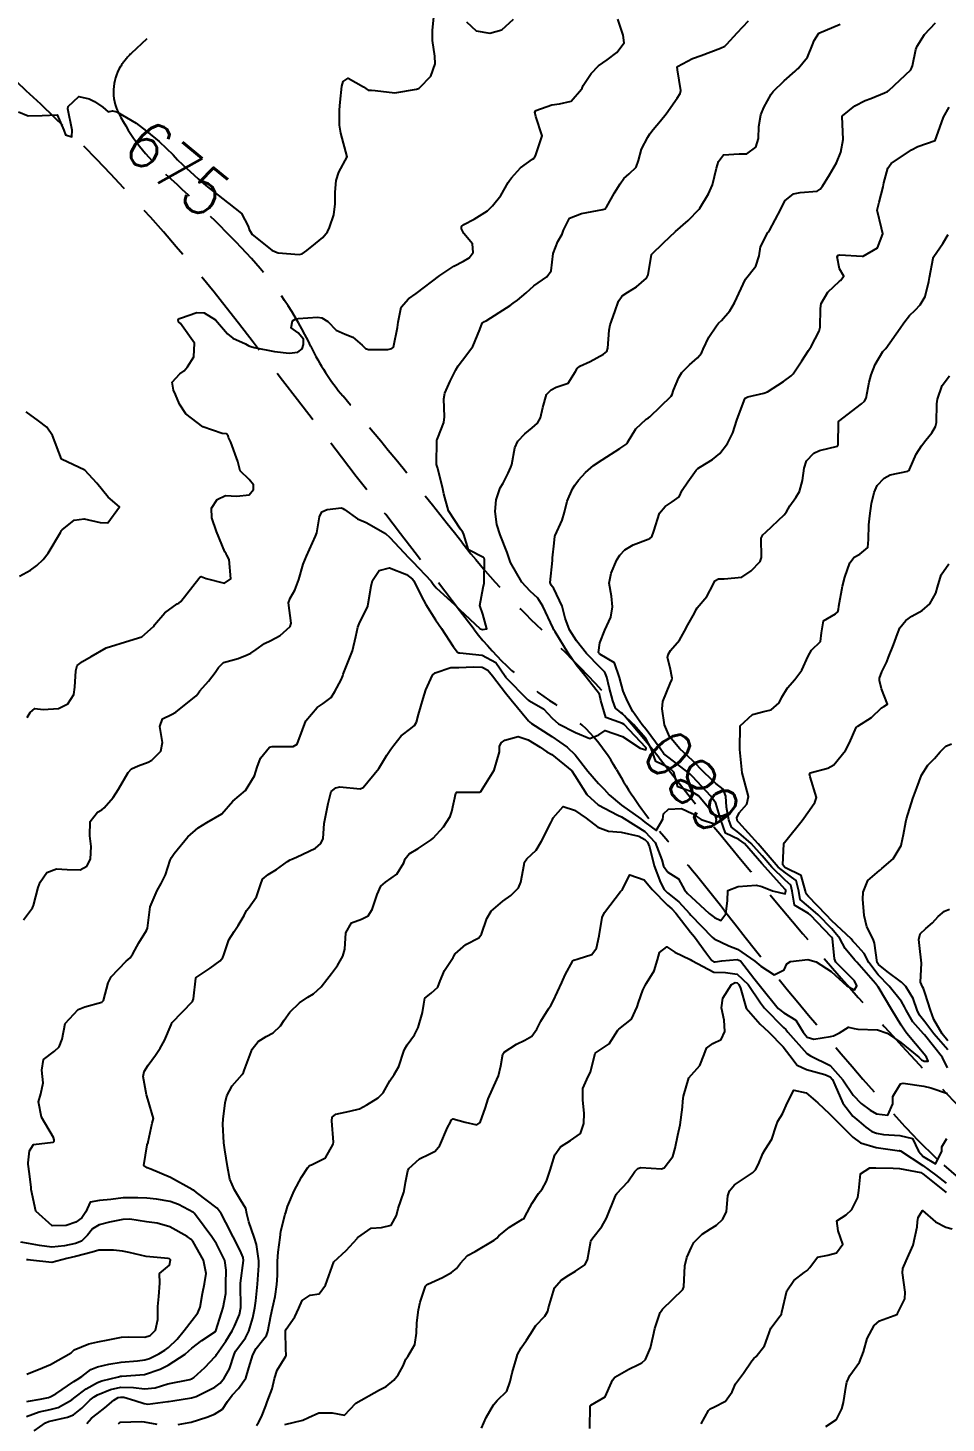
# Model space of a CAD drawing. Header units: metres. Extents: x 298520 to 308411, y 7433745 to 7450750.
# Drawn here: x 300648.7 to 300726.8, y 7444593.5 to 7444712.2 of the extents above; entities that cross this region are included whole.
import ezdxf
from ezdxf.enums import TextEntityAlignment as Align

# ---------------------------------------------------------------- set-up
doc = ezdxf.new("R2010")
doc.units = ezdxf.units.M
doc.header["$LTSCALE"] = 10
doc.linetypes.add('DASHED', pattern=[0.75, 0.5, -0.25])
for name, color, linetype in [('Cotas', 45, 'Continuous'), ('Curvas de Nivel 1m', 11, 'Continuous'), ('Curvas de Nivel 5m', 15, 'Continuous'), ('Vias Secundárias', 230, 'DASHED')]:
    doc.layers.add(name, color=color, linetype=linetype)
doc.styles.add('Style-STANDARD', font='STANDARD.shx')

msp = doc.modelspace()

# ---------------------------------------------------------------- linework, layer by layer
at = {"layer": 'Curvas de Nivel 1m', "flags": 128}
for points, elevation in [([(300648.29, 7444636.3), (300649.07, 7444637.34), (300649.13, 7444637.47), (300649.15, 7444637.53), (300649.56, 7444639.05), (300649.72, 7444639.52), (300650.29, 7444640.33), (300651.11, 7444640.64), (300652.01, 7444640.6), (300653.11, 7444640.58), (300653.7, 7444640.89), (300653.99, 7444641.47), (300654.05, 7444642.55), (300653.93, 7444643.47), (300653.96, 7444644.67), (300654.6, 7444645.47), (300654.96, 7444645.67), (300655.17, 7444645.83), (300655.92, 7444646.71), (300656.38, 7444647.44), (300657.21, 7444648.85), (300657.49, 7444649.15), (300658.05, 7444649.42), (300658.9, 7444649.73), (300659.22, 7444649.9), (300659.97, 7444650.66), (300660.13, 7444651.4), (300659.9, 7444652.76), (300660.13, 7444653.4), (300660.89, 7444653.77), (300661.27, 7444653.98), (300662.98, 7444655.36), (300663.12, 7444655.53), (300663.29, 7444655.79), (300664.03, 7444656.63), (300664.61, 7444657.35), (300664.89, 7444657.77), (300665.32, 7444658.21), (300666.55, 7444658.54), (300667.33, 7444658.85), (300667.64, 7444659), (300668.08, 7444659.3), (300668.8, 7444659.83), (300669.34, 7444660.09), (300670.12, 7444660.5), (300670.98, 7444661.27), (300671.07, 7444661.56), (300670.84, 7444663.28), (300670.98, 7444663.68), (300671.39, 7444664.35), (300671.73, 7444665.27), (300672.1, 7444666.58), (300672.38, 7444667.26), (300673.15, 7444668.95), (300673.24, 7444669.24), (300673.47, 7444670.6), (300673.68, 7444671.03), (300674.14, 7444671.23), (300675.34, 7444671.36), (300675.47, 7444671.32), (300675.61, 7444671.22), (300676.7, 7444670.44), (300677.46, 7444670.12), (300679.09, 7444669.17), (300679.45, 7444668.84), (300681.05, 7444667.15), (300681.43, 7444666.76), (300682.98, 7444665.13), (300683.16, 7444664.88), (300683.4, 7444664.57), (300684.98, 7444663.1), (300685.38, 7444662.73), (300687.15, 7444661.08), (300687.35, 7444661.01), (300687.72, 7444661.07), (300687.37, 7444662.31), (300687.13, 7444663.07), (300687.4, 7444664.58), (300687.5, 7444664.97), (300687.5, 7444665.07), (300687.52, 7444666.97), (300687.49, 7444667.07), (300687.42, 7444667.14), (300686.14, 7444667.79), (300685.75, 7444669.1), (300685.66, 7444669.3), (300685.46, 7444669.54), (300684.44, 7444671.11), (300684.06, 7444672.55), (300683.95, 7444673.12), (300683.52, 7444674.8), (300683.44, 7444675.04), (300683.43, 7444675.12), (300683.47, 7444677.04), (300683.47, 7444677.12), (300683.48, 7444677.19), (300683.55, 7444677.31), (300684.06, 7444678.62), (300684.1, 7444679.11), (300684.05, 7444680.65), (300684.13, 7444681.11), (300684.59, 7444682.13), (300685.08, 7444683.11), (300685.27, 7444683.46), (300685.63, 7444683.93), (300686.51, 7444685.09), (300687.13, 7444686.55), (300687.31, 7444687.08), (300687.52, 7444687.22), (300687.67, 7444687.29), (300688.75, 7444687.99), (300689.69, 7444688.59), (300689.95, 7444688.78), (300690.32, 7444689.04), (300691.07, 7444689.66), (300691.71, 7444690.25), (300692.81, 7444691.01), (300693.2, 7444691.53), (300693.36, 7444693.01), (300693.75, 7444694.03), (300694.12, 7444694.64), (300694.23, 7444695), (300694.74, 7444696.02), (300695.78, 7444696.41), (300697.57, 7444696.74), (300697.78, 7444696.82), (300697.85, 7444696.88), (300697.89, 7444696.95), (300698.58, 7444698.17), (300699.06, 7444698.94), (300699.36, 7444699.39), (300699.82, 7444699.79), (300700.41, 7444700.34), (300700.61, 7444700.92), (300700.88, 7444701.88), (300701.41, 7444702.91), (300701.58, 7444703.19), (300701.86, 7444703.55), (300702.49, 7444704.28), (300702.98, 7444704.89), (300703.9, 7444706.23), (300704.15, 7444706.63), (300704.21, 7444706.88), (300703.93, 7444708.62), (300703.91, 7444708.88), (300703.93, 7444708.93), (300705.22, 7444709.59), (300705.94, 7444709.84), (300707.58, 7444710.47), (300707.95, 7444710.64), (300708.05, 7444710.73), (300708.13, 7444710.83), (300709.01, 7444711.78), (300709.97, 7444712.81)], 677), ([(300648.61, 7444653.54), (300648.86, 7444653.94), (300649.27, 7444654.3), (300649.97, 7444654.21), (300651.27, 7444654.3), (300652.06, 7444654.7), (300652.59, 7444655.49), (300652.68, 7444656.1), (300652.74, 7444657.49), (300652.86, 7444657.94), (300653.32, 7444658.28), (300654.06, 7444658.73), (300655.33, 7444659.46), (300657.34, 7444660.08), (300658.36, 7444660.4), (300659.35, 7444661.26), (300659.41, 7444661.35), (300659.44, 7444661.41), (300660.33, 7444662.44), (300661.38, 7444663.19), (300661.51, 7444663.26), (300661.67, 7444663.39), (300662.71, 7444664.69), (300663.21, 7444665.36), (300663.3, 7444665.47), (300663.41, 7444665.51), (300663.83, 7444665.36), (300665.4, 7444664.97), (300665.93, 7444665.33), (300665.79, 7444666.98), (300665.61, 7444667.34), (300665.54, 7444667.44), (300665.44, 7444667.61), (300664.71, 7444669.35), (300664.31, 7444670.51), (300664.29, 7444671.35), (300664.76, 7444672.07), (300665.49, 7444672.42), (300666.45, 7444672.37), (300667.49, 7444672.47), (300667.87, 7444672.94), (300667.87, 7444673.31), (300667.51, 7444673.79), (300666.72, 7444674.52), (300666.54, 7444675.32), (300665.95, 7444676.94), (300665.75, 7444677.34), (300665.7, 7444677.48), (300665.56, 7444677.66), (300665.21, 7444677.69), (300663.56, 7444678.25), (300662.12, 7444679.37), (300661.58, 7444680.2), (300661.22, 7444681.02), (300661.06, 7444681.39), (300660.94, 7444682.05), (300661.61, 7444682.78), (300661.98, 7444683.02), (300662.24, 7444683.37), (300662.79, 7444684.21), (300662.85, 7444685.37), (300661.66, 7444687.04), (300661.48, 7444687.2), (300661.47, 7444687.38), (300661.57, 7444687.47), (300661.66, 7444687.51), (300663.05, 7444687.99), (300663.67, 7444687.97), (300664.63, 7444687.35), (300665.65, 7444686.17), (300666.11, 7444685.79), (300667.18, 7444685.32), (300667.47, 7444685.15), (300667.64, 7444685.08), (300667.93, 7444685.02), (300669.64, 7444684.66), (300670.91, 7444684.54), (300671.64, 7444684.61), (300672.01, 7444684.89), (300672.12, 7444685.26), (300672.11, 7444685.72), (300671.65, 7444686.25), (300671.06, 7444686.67), (300671.19, 7444687.27), (300671.47, 7444687.46), (300671.67, 7444687.48), (300673.31, 7444687.6), (300673.67, 7444687.53), (300674.2, 7444687.23), (300674.91, 7444686.49), (300675.65, 7444686.15), (300676.32, 7444685.88), (300677.11, 7444685.2), (300677.38, 7444684.93), (300677.64, 7444684.83), (300679.3, 7444684.83), (300679.64, 7444684.91), (300679.77, 7444685.04), (300679.81, 7444685.17), (300680.12, 7444686.7), (300680.18, 7444687.16), (300680.42, 7444688.43), (300681.05, 7444689.16), (300681.7, 7444689.59), (300683.71, 7444691.12), (300684.92, 7444691.92), (300685.73, 7444692.36), (300686.2, 7444692.63), (300686.54, 7444693.09), (300686.49, 7444693.83), (300685.76, 7444694.7), (300685.56, 7444695.1), (300685.57, 7444695.3), (300685.77, 7444695.46), (300686.63, 7444695.94), (300687.78, 7444696.63), (300688, 7444696.85), (300688.19, 7444697.07), (300688.91, 7444697.95), (300689.53, 7444699.05), (300689.64, 7444699.22), (300689.82, 7444699.44), (300690.57, 7444700.29), (300691.61, 7444701.03), (300691.73, 7444701.13), (300691.84, 7444701.31), (300692.43, 7444703.02), (300691.88, 7444704.65), (300691.8, 7444705.02), (300691.88, 7444705.17), (300693.24, 7444705.66), (300693.89, 7444705.73), (300694.9, 7444705.98), (300695.77, 7444706.98), (300695.81, 7444707.07), (300695.91, 7444707.29), (300696.58, 7444708.31), (300697.22, 7444708.96), (300697.94, 7444709.47), (300698.76, 7444710.12), (300699.39, 7444710.94), (300699.32, 7444711.57), (300698.87, 7444712.94)], 676), ([(300649.22, 7444592.84), (300650.18, 7444593.51), (300650.42, 7444593.63), (300650.55, 7444593.67), (300652.05, 7444593.99), (300652.55, 7444594.21), (300653.27, 7444594.76), (300653.98, 7444595.47), (300654.3, 7444595.74), (300654.58, 7444595.9), (300655.69, 7444596.35), (300656.58, 7444596.54), (300657.67, 7444596.51), (300658.58, 7444596.4), (300659.5, 7444596.49), (300660.59, 7444596.82), (300662.44, 7444597.21), (300662.59, 7444597.25), (300662.79, 7444597.36), (300663.72, 7444598.23), (300664.61, 7444599.15), (300664.69, 7444599.26), (300664.73, 7444599.34), (300665.5, 7444600.46), (300666.04, 7444601.33), (300666.24, 7444601.73), (300666.66, 7444602.72), (300666.78, 7444603.32), (300666.76, 7444605.25), (300666.76, 7444605.32), (300666.77, 7444605.4), (300667.01, 7444607.32), (300666.98, 7444607.58), (300666.72, 7444608.17), (300666.13, 7444609.33), (300665.51, 7444610.57), (300665.12, 7444611.34), (300664.77, 7444611.77), (300663.02, 7444613.12), (300662.78, 7444613.3), (300662.74, 7444613.32), (300662.66, 7444613.36), (300660.8, 7444614.39), (300659.12, 7444615.1), (300658.81, 7444615.21), (300658.54, 7444615.41), (300658.83, 7444617.16), (300658.89, 7444617.36), (300658.89, 7444617.41), (300659.24, 7444619.02), (300659.35, 7444619.4), (300658.88, 7444621.04), (300658.76, 7444621.41), (300658.47, 7444622.99), (300658.56, 7444623.42), (300658.91, 7444623.96), (300659.53, 7444624.79), (300659.92, 7444625.4), (300660.28, 7444626.05), (300660.87, 7444627.39), (300660.9, 7444627.45), (300660.95, 7444627.57), (300662.67, 7444629.36), (300662.76, 7444629.58), (300662.97, 7444631.36), (300663, 7444631.42), (300664.17, 7444632.19), (300665.02, 7444632.83), (300665.26, 7444633.1), (300665.35, 7444633.34), (300665.76, 7444634.61), (300666.21, 7444635.33), (300666.56, 7444635.82), (300667.06, 7444636.69), (300667.28, 7444637.1), (300667.44, 7444637.31), (300668.12, 7444638.26), (300668.46, 7444639.3), (300668.63, 7444639.76), (300669.11, 7444640.18), (300669.81, 7444640.59), (300670.76, 7444641.27), (300670.98, 7444641.42), (300671.13, 7444641.48), (300671.51, 7444641.65), (300673.13, 7444642.42), (300673.58, 7444642.8), (300673.78, 7444643.23), (300673.87, 7444644.52), (300674.01, 7444645.23), (300674.21, 7444646.2), (300674.46, 7444647.23), (300674.87, 7444647.55), (300675.2, 7444647.62), (300676.94, 7444647.46), (300677.2, 7444647.56), (300678.52, 7444649.18), (300679.22, 7444650.31), (300679.56, 7444650.83), (300679.8, 7444651.16), (300680.44, 7444651.97), (300681.25, 7444652.59), (300681.56, 7444652.84), (300681.73, 7444653.14), (300681.91, 7444653.78), (300682.3, 7444655.13), (300682.53, 7444655.89), (300683.1, 7444657.12), (300683.31, 7444657.32), (300684.66, 7444657.77), (300685.32, 7444657.77), (300686.57, 7444657.83), (300687.32, 7444657.81), (300687.8, 7444657.55), (300688.19, 7444657.07), (300689.29, 7444655.64), (300689.79, 7444655.04), (300691.27, 7444653.24), (300691.37, 7444653.13), (300691.51, 7444653.03), (300693.25, 7444651.91), (300694.55, 7444650.99), (300695.23, 7444650.35), (300696.3, 7444648.97), (300697.2, 7444647.9), (300697.69, 7444647.44), (300698.13, 7444646.95), (300699.18, 7444646.07), (300700.8, 7444644.91), (300701.16, 7444644.63), (300702.13, 7444643.92), (300702.69, 7444644.89), (300702.73, 7444645.33), (300703.18, 7444645.74), (300704.26, 7444645.79), (300705.17, 7444645.36), (300705.94, 7444644.85), (300707.16, 7444644.44), (300707.25, 7444644.84), (300707.17, 7444645.12), (300705.73, 7444646.85), (300705.2, 7444647.18), (300703.96, 7444647.64), (300703.61, 7444648.88), (300703.22, 7444649.24), (300702.1, 7444649.77), (300701.7, 7444650.9), (300701.25, 7444651.73), (300700.2, 7444652.92), (300699.27, 7444653.82), (300698.66, 7444654.32), (300698.42, 7444654.94), (300698.13, 7444656.12), (300697.92, 7444656.95), (300697.75, 7444657.39), (300697.32, 7444657.81), (300696.19, 7444658.97), (300695.34, 7444660.05), (300694.75, 7444660.99), (300694.37, 7444661.99), (300694.11, 7444662.99), (300693.4, 7444664.51), (300693.19, 7444664.79), (300693.09, 7444665), (300693.3, 7444666.88), (300693.31, 7444667), (300693.3, 7444667.12), (300693.44, 7444668.35), (300693.5, 7444668.95), (300693.52, 7444669), (300694.13, 7444670.33), (300694.33, 7444670.99), (300694.55, 7444671.92), (300695.01, 7444672.98), (300695.2, 7444673.29), (300695.51, 7444673.71), (300696.12, 7444674.37), (300696.8, 7444674.97), (300697.53, 7444675.44), (300699.02, 7444676.42), (300699.54, 7444676.75), (300699.63, 7444676.84), (300699.69, 7444676.93), (300700.4, 7444678.08), (300701.27, 7444678.91), (300701.46, 7444679.02), (300701.57, 7444679.11), (300703.39, 7444680.88), (300703.47, 7444681.01), (300703.6, 7444681.39), (300704.05, 7444682.45), (300704.31, 7444682.87), (300704.95, 7444683.54), (300705.64, 7444684.14), (300705.97, 7444684.53), (300706.12, 7444684.86), (300706.61, 7444685.9), (300707.24, 7444686.84), (300707.43, 7444687.07), (300707.67, 7444687.31), (300708.38, 7444688.14), (300708.78, 7444688.82), (300709.71, 7444690.81), (300710.61, 7444691.92), (300710.87, 7444692.8), (300710.98, 7444693.56), (300711.61, 7444694.79), (300711.69, 7444694.86), (300711.76, 7444694.95), (300712.72, 7444696.78), (300713.07, 7444697.5), (300713.8, 7444698.08), (300714.36, 7444698.2), (300715.81, 7444698.32), (300716.08, 7444698.47), (300716.27, 7444698.74), (300716.85, 7444699.7), (300717.46, 7444700.72), (300717.84, 7444701.62), (300718.02, 7444702.71), (300717.94, 7444704.65), (300717.96, 7444704.71), (300719.02, 7444705.57), (300719.9, 7444706.01), (300720.39, 7444706.2), (300721.55, 7444706.67), (300721.79, 7444706.79), (300721.91, 7444706.87), (300723.77, 7444708.64), (300723.93, 7444708.97), (300724.22, 7444710.37), (300724.31, 7444710.64), (300724.95, 7444711.65), (300725.89, 7444712.62)], 679), ([(300648.55, 7444594.05), (300649.64, 7444594.44), (300650.56, 7444594.64), (300651.24, 7444594.83), (300652.41, 7444595.48), (300652.57, 7444595.61), (300653.63, 7444596.42), (300654.59, 7444596.95), (300654.96, 7444597.09), (300656.37, 7444597.44), (300656.54, 7444597.49), (300656.59, 7444597.5), (300656.66, 7444597.5), (300658.6, 7444597.64), (300659.93, 7444598.07), (300660.6, 7444598.43), (300662.05, 7444599.37), (300662.35, 7444599.63), (300662.62, 7444599.88), (300663.46, 7444600.52), (300664.64, 7444601.3), (300664.66, 7444601.32), (300664.67, 7444601.34), (300665.13, 7444602.87), (300665.27, 7444603.33), (300665.5, 7444604.52), (300665.52, 7444605.33), (300665.53, 7444606.5), (300665.42, 7444607.33), (300664.73, 7444608.74), (300664.31, 7444609.34), (300663.01, 7444611.11), (300662.82, 7444611.36), (300662.76, 7444611.41), (300661.49, 7444612.1), (300660.77, 7444612.36), (300659.62, 7444612.55), (300658.78, 7444612.62), (300658.03, 7444612.67), (300656.78, 7444612.67), (300655.72, 7444612.51), (300654.77, 7444612.42), (300653.96, 7444612.28), (300653.59, 7444611.47), (300653.26, 7444610.97), (300652.75, 7444610.6), (300651.94, 7444610.3), (300650.74, 7444610.28), (300649.35, 7444611.52), (300648.94, 7444613.37), (300648.95, 7444613.53), (300648.8, 7444614.7), (300648.69, 7444615.53), (300648.69, 7444615.65), (300648.82, 7444616.67), (300649.16, 7444617.19), (300650.83, 7444617.4), (300650.91, 7444617.51), (300650.92, 7444617.59), (300650.84, 7444617.8), (300649.82, 7444619.52), (300649.57, 7444620.82), (300649.77, 7444621.52), (300649.97, 7444622.44), (300649.87, 7444623.52), (300650.01, 7444624.43), (300650.93, 7444625.14), (300651.32, 7444625.5), (300651.6, 7444626.16), (300651.84, 7444627.5), (300652.96, 7444628.67), (300653.52, 7444628.92), (300654.97, 7444629.3), (300655.11, 7444629.46), (300655.51, 7444630.94), (300655.76, 7444631.45), (300657.02, 7444632.79), (300657.36, 7444633.09), (300657.61, 7444633.42), (300658.1, 7444634.35), (300658.77, 7444635.41), (300658.85, 7444635.61), (300659.07, 7444637.41), (300659.68, 7444638.81), (300660.02, 7444639.4), (300660.37, 7444640.13), (300660.78, 7444641.39), (300660.9, 7444641.62), (300661.13, 7444641.96), (300662.27, 7444643.37), (300663.15, 7444644.15), (300663.9, 7444644.6), (300665.16, 7444645.34), (300666.1, 7444646.41), (300667.19, 7444647.31), (300667.94, 7444648.57), (300668.18, 7444649.3), (300668.46, 7444650.06), (300669.23, 7444651), (300669.46, 7444651.06), (300671.23, 7444651.07), (300671.57, 7444651.26), (300672.02, 7444652.49), (300672.33, 7444653.25), (300673.27, 7444654.37), (300673.79, 7444654.72), (300674.46, 7444655.23), (300674.79, 7444655.73), (300675.31, 7444656.74), (300675.45, 7444657.08), (300675.49, 7444657.22), (300675.6, 7444657.5), (300676.29, 7444659.21), (300676.57, 7444660.43), (300676.73, 7444661.2), (300676.91, 7444661.65), (300677.37, 7444662.51), (300677.58, 7444662.99), (300677.63, 7444663.19), (300677.87, 7444664.71), (300677.98, 7444665.18), (300678.55, 7444666.04), (300679.42, 7444666.27), (300680.88, 7444665.69), (300681.4, 7444665.29), (300681.51, 7444665.15), (300682.12, 7444663.87), (300682.53, 7444663.13), (300683.36, 7444661.84), (300683.86, 7444661.11), (300684.86, 7444659.58), (300685.21, 7444659.1), (300685.33, 7444659.03), (300685.41, 7444659.02), (300687.33, 7444658.82), (300688.47, 7444658.2), (300689.26, 7444657.05), (300689.31, 7444656.97), (300691.19, 7444655.03), (300691.28, 7444654.96), (300692.52, 7444654.26), (300693.27, 7444653.47), (300693.82, 7444652.99), (300695.25, 7444652.26), (300696.47, 7444651.74), (300697.25, 7444652.04), (300697.79, 7444652.41), (300699.25, 7444651.92), (300700.76, 7444650.91), (300701.23, 7444650.77), (300701.27, 7444650.91), (300701.23, 7444650.98), (300699.39, 7444652.93), (300699.26, 7444653.01), (300697.84, 7444653.52), (300697.42, 7444654.96), (300697.29, 7444655.51), (300696.16, 7444656.97), (300695.32, 7444658), (300694.62, 7444658.99), (300693.53, 7444660.82), (300693.42, 7444661), (300693.35, 7444661.12), (300692.48, 7444663.01), (300692.04, 7444663.67), (300691.4, 7444664.27), (300690.69, 7444665.04), (300689.74, 7444666.72), (300689.62, 7444667.05), (300689.43, 7444667.57), (300688.86, 7444669.06), (300688.56, 7444669.96), (300688.42, 7444671.06), (300688.5, 7444672.05), (300688.86, 7444673.06), (300689.09, 7444673.47), (300689.52, 7444674.33), (300689.75, 7444674.82), (300689.84, 7444675.05), (300690.1, 7444676.48), (300690.35, 7444677.04), (300690.94, 7444677.65), (300691.56, 7444678.17), (300692.01, 7444678.58), (300692.29, 7444679.02), (300692.47, 7444679.9), (300692.8, 7444681.01), (300693.19, 7444681.42), (300693.6, 7444681.64), (300694.62, 7444681.98), (300695.27, 7444682.98), (300695.39, 7444683.21), (300695.63, 7444683.43), (300696.5, 7444683.83), (300697.64, 7444684.45), (300697.91, 7444684.67), (300698.02, 7444684.95), (300698.12, 7444686.49), (300698.2, 7444686.94), (300698.59, 7444688.03), (300698.92, 7444688.94), (300699.22, 7444689.41), (300699.7, 7444689.71), (300700.45, 7444690.18), (300701.3, 7444690.91), (300701.44, 7444691.18), (300701.73, 7444692.91), (300702.73, 7444693.91), (300703.76, 7444694.88), (300704.83, 7444695.81), (300705.78, 7444696.79), (300705.83, 7444696.86), (300706.58, 7444698.07), (300706.91, 7444698.84), (300707.26, 7444700.27), (300707.43, 7444700.84), (300707.84, 7444701.39), (300709.18, 7444701.48), (300709.84, 7444701.49), (300710.59, 7444702.06), (300710.81, 7444702.8), (300710.86, 7444703.81), (300711.03, 7444704.8), (300711.27, 7444705.42), (300711.9, 7444706.57), (300712.08, 7444706.79), (300713, 7444707.69), (300713.93, 7444708.51), (300714.06, 7444708.63), (300714.2, 7444708.76), (300714.98, 7444709.71), (300715.42, 7444710.75), (300715.56, 7444711.14), (300715.96, 7444711.75), (300717.78, 7444712.52)], 678), ([(300661.46, 7444593.38), (300662.38, 7444593.53), (300662.55, 7444593.57), (300663.89, 7444594.01), (300664.56, 7444594.25), (300665.22, 7444594.68), (300665.66, 7444595.33), (300666.04, 7444595.86), (300666.58, 7444596.45), (300667.2, 7444597.31), (300667.48, 7444598.19), (300667.8, 7444599.3), (300668.09, 7444599.83), (300668.63, 7444600.53), (300668.97, 7444600.96), (300669.08, 7444601.29), (300669.33, 7444602.61), (300669.48, 7444603.28), (300669.7, 7444604.26), (300669.85, 7444605.28), (300669.92, 7444606.06), (300669.92, 7444607.28), (300669.95, 7444608.05), (300670.12, 7444609.28), (300670.2, 7444609.81), (300670.57, 7444611.27), (300670.62, 7444611.42), (300670.77, 7444611.91), (300671.32, 7444613.26), (300671.95, 7444614.41), (300672.48, 7444615.24), (300672.64, 7444615.41), (300672.81, 7444615.47), (300673.99, 7444616.05), (300674.65, 7444617.22), (300674.67, 7444617.39), (300674.53, 7444619.22), (300674.55, 7444619.53), (300674.86, 7444619.79), (300676.05, 7444620.02), (300676.87, 7444620.23), (300677.5, 7444620.56), (300678.46, 7444621.18), (300678.89, 7444621.58), (300679.46, 7444622.6), (300679.82, 7444623.16), (300680.22, 7444623.84), (300680.66, 7444625.15), (300680.73, 7444625.35), (300680.93, 7444625.69), (300681.56, 7444626.52), (300681.88, 7444627.14), (300682.25, 7444628.42), (300682.35, 7444629.13), (300682.45, 7444629.66), (300682.99, 7444630.08), (300683.54, 7444630.57), (300683.75, 7444631.11), (300684.11, 7444632.01), (300684.85, 7444633.1), (300684.91, 7444633.21), (300685.03, 7444633.43), (300685.93, 7444634.2), (300687.04, 7444634.78), (300687.25, 7444635.08), (300687.71, 7444636.42), (300688.09, 7444637.06), (300689.08, 7444637.91), (300689.76, 7444638.37), (300690.4, 7444639.04), (300690.61, 7444639.52), (300690.88, 7444641.03), (300690.93, 7444641.22), (300691.12, 7444641.49), (300691.9, 7444642.24), (300692.35, 7444643.01), (300693.16, 7444644.57), (300693.3, 7444644.86), (300693.35, 7444645), (300694.21, 7444645.96), (300695.17, 7444645.65), (300696.17, 7444644.97), (300697.16, 7444644.19), (300698.06, 7444643.85), (300699.15, 7444643.77), (300700.63, 7444643.44), (300701.15, 7444643.15), (300701.38, 7444642.91), (300701.54, 7444642.51), (300701.95, 7444640.9), (300702.49, 7444639.5), (300702.81, 7444638.89), (300703.09, 7444638.61), (300704.05, 7444637.85), (300704.94, 7444636.86), (300705.07, 7444636.7), (300706.88, 7444634.84), (300707.04, 7444634.7), (300708.31, 7444634.09), (300709.03, 7444633.81), (300710.52, 7444632.8), (300711.02, 7444632.36), (300712.17, 7444631.62), (300713.01, 7444632.05), (300713.23, 7444632.56), (300713.55, 7444632.76), (300715.02, 7444632.93), (300715.74, 7444632.73), (300717.01, 7444631.91), (300718.33, 7444630.71), (300718.99, 7444630.37), (300719.2, 7444630.7), (300719, 7444631.13), (300717.41, 7444632.72), (300717.29, 7444632.98), (300717.11, 7444634.72), (300717.04, 7444634.83), (300715.23, 7444636.74), (300715.07, 7444636.84), (300713.89, 7444637.56), (300713.69, 7444638.76), (300713.58, 7444639.25), (300713.1, 7444639.68), (300711.96, 7444640.78), (300711.13, 7444641.75), (300710.21, 7444642.8), (300709.15, 7444643.72), (300708.53, 7444644.2), (300708.29, 7444644.82), (300708.1, 7444645.91), (300708.04, 7444646.83), (300707.81, 7444647.44), (300707.2, 7444647.91), (300706.2, 7444648.85), (300705.22, 7444649.87), (300704.14, 7444650.87), (300703.25, 7444651.91), (300702.82, 7444652.89), (300702.64, 7444654.26), (300702.68, 7444654.89), (300703.3, 7444656.43), (300703.45, 7444656.72), (300703.48, 7444656.88), (300703.32, 7444657.76), (300703.09, 7444658.64), (300703.15, 7444658.88), (300703.34, 7444659.23), (300704.1, 7444660.12), (300704.52, 7444660.87), (300704.81, 7444661.42), (300705.38, 7444662.4), (300705.52, 7444662.72), (300705.62, 7444662.86), (300706.43, 7444663.81), (300706.96, 7444664.84), (300707.1, 7444665.15), (300707.41, 7444665.32), (300707.91, 7444665.33), (300709.41, 7444665.48), (300710.21, 7444666.01), (300710.96, 7444666.79), (300711.08, 7444667.14), (300711.04, 7444668.79), (300711.18, 7444669.07), (300711.46, 7444669.29), (300713.01, 7444670.77), (300713.2, 7444671.04), (300713.48, 7444671.54), (300714.01, 7444672.24), (300714.3, 7444672.75), (300714.57, 7444673.69), (300714.72, 7444674.75), (300714.92, 7444675.36), (300715.54, 7444676.02), (300716.02, 7444676.25), (300717.54, 7444676.61), (300717.61, 7444676.72), (300717.62, 7444678.67), (300717.64, 7444678.72), (300719.59, 7444680.21), (300719.85, 7444680.43), (300719.98, 7444680.69), (300720.24, 7444682.05), (300720.4, 7444682.68), (300720.74, 7444683.57), (300721.4, 7444684.67), (300721.52, 7444684.79), (300721.65, 7444684.92), (300722.87, 7444686.65), (300723.19, 7444687.12), (300723.68, 7444687.72), (300724.14, 7444688.18), (300724.58, 7444688.63), (300724.99, 7444689.34), (300725.32, 7444690.62), (300725.38, 7444690.96), (300725.68, 7444692.62), (300725.69, 7444692.66), (300725.73, 7444692.74), (300726.51, 7444693.86), (300726.96, 7444694.61)], 681), ([(300668.13, 7444593.3), (300668.29, 7444593.55), (300668.55, 7444594.03), (300668.91, 7444594.95), (300669.03, 7444595.29), (300669.45, 7444596.42), (300669.66, 7444597.28), (300669.88, 7444598), (300670.61, 7444599.19), (300670.64, 7444599.24), (300670.65, 7444599.27), (300670.62, 7444599.77), (300670.58, 7444601.27), (300670.58, 7444601.33), (300670.65, 7444601.48), (300671.38, 7444602.54), (300671.71, 7444603.26), (300672.01, 7444603.92), (300672.68, 7444604.39), (300673.44, 7444604.48), (300674, 7444605.23), (300674.71, 7444607.22), (300675.76, 7444608.17), (300676.67, 7444609.2), (300676.7, 7444609.24), (300676.73, 7444609.28), (300677.86, 7444610.07), (300678.75, 7444610.13), (300679.57, 7444610.34), (300680.03, 7444611.16), (300680.16, 7444611.76), (300680.66, 7444613.15), (300680.69, 7444613.25), (300680.79, 7444613.96), (300680.99, 7444614.96), (300681.09, 7444615.15), (300681.98, 7444615.97), (300682.82, 7444616.37), (300683.32, 7444616.62), (300683.71, 7444617.12), (300684.38, 7444618.63), (300684.61, 7444619.1), (300684.69, 7444619.27), (300684.86, 7444619.38), (300685.86, 7444619.09), (300686.85, 7444618.88), (300687.15, 7444619.08), (300687.59, 7444620.35), (300687.82, 7444621.07), (300688.57, 7444622.73), (300688.71, 7444623.05), (300688.91, 7444623.89), (300689.08, 7444624.88), (300689.19, 7444625.05), (300690.24, 7444625.73), (300690.94, 7444626.06), (300691.55, 7444626.42), (300691.96, 7444627.02), (300692.3, 7444627.68), (300692.97, 7444628.75), (300693.15, 7444629.01), (300693.36, 7444629.39), (300694.1, 7444630.99), (300694.37, 7444631.62), (300695.02, 7444632.82), (300695.11, 7444632.89), (300695.48, 7444632.98), (300696.64, 7444633.35), (300697.03, 7444633.9), (300697.27, 7444634.96), (300697.52, 7444636.5), (300697.71, 7444636.95), (300699.09, 7444638.72), (300699.19, 7444638.83), (300699.24, 7444638.93), (300699.89, 7444640.14), (300701.1, 7444639.72), (300701.77, 7444638.9), (300703.08, 7444637.56), (300703.44, 7444637.25), (300703.78, 7444636.88), (300705.05, 7444635.27), (300705.37, 7444634.86), (300706.34, 7444633.53), (300706.86, 7444632.84), (300707.02, 7444632.73), (300707.13, 7444632.73), (300707.69, 7444632.83), (300709.02, 7444632.94), (300709.28, 7444632.81), (300710.44, 7444631.35), (300710.88, 7444630.79), (300710.99, 7444630.65), (300712.5, 7444628.77), (300712.97, 7444628.41), (300713.99, 7444627.78), (300714.61, 7444626.75), (300714.95, 7444626.34), (300715.53, 7444626.15), (300716.95, 7444626.4), (300717.21, 7444626.45), (300717.7, 7444626.71), (300718.47, 7444627.19), (300718.96, 7444627.06), (300719.27, 7444627.01), (300720.96, 7444626.95), (300721.77, 7444626.66), (300722.94, 7444625.87), (300724.45, 7444624.63), (300724.7, 7444624.41), (300724.92, 7444624.29), (300725.25, 7444624.28), (300725.11, 7444624.62), (300724.93, 7444624.87), (300723.44, 7444626.64), (300723.23, 7444626.92), (300722.96, 7444627.34), (300722.17, 7444628.66), (300720.99, 7444630.61), (300720.97, 7444630.64), (300720.95, 7444630.67), (300720.77, 7444630.9), (300719.18, 7444632.7), (300719.11, 7444632.79), (300719.02, 7444632.89), (300718.19, 7444633.86), (300717.73, 7444634.71), (300717.06, 7444635.55), (300715.91, 7444636.73), (300715.08, 7444637.45), (300714.38, 7444638.05), (300714.25, 7444638.75), (300714.02, 7444639.67), (300713.11, 7444640.3), (300712.51, 7444640.78), (300711.14, 7444642.39), (300710.79, 7444642.79), (300709.16, 7444644.58), (300709.05, 7444644.7), (300709, 7444644.81), (300708.99, 7444644.99), (300709.17, 7444645.43), (300709.83, 7444646.16), (300709.98, 7444646.8), (300709.51, 7444648.51), (300709.43, 7444648.81), (300709.23, 7444650.81), (300709.26, 7444652.81), (300710.31, 7444653.77), (300711.28, 7444654.03), (300711.89, 7444654.17), (300712.57, 7444654.78), (300712.81, 7444655.25), (300713.3, 7444656.04), (300713.91, 7444656.76), (300714.52, 7444657.55), (300715.05, 7444658.74), (300715.34, 7444659.26), (300716.1, 7444659.98), (300716.18, 7444660.73), (300716.36, 7444661.74), (300717.38, 7444662.35), (300717.57, 7444662.53), (300717.64, 7444662.72), (300717.67, 7444663), (300717.96, 7444664.71), (300718.17, 7444665.47), (300718.58, 7444666.7), (300718.97, 7444667.16), (300719.43, 7444667.42), (300720.12, 7444668), (300720.19, 7444668.68), (300720.22, 7444669.93), (300720.3, 7444670.68), (300720.43, 7444671.74), (300720.66, 7444672.68), (300720.93, 7444673.26), (300721.52, 7444673.9), (300722.02, 7444674.16), (300723.52, 7444674.5), (300723.61, 7444674.55), (300723.66, 7444674.64), (300724.23, 7444675.94), (300724.68, 7444676.63), (300725.07, 7444677.11), (300725.56, 7444677.75), (300725.89, 7444678.3), (300725.96, 7444678.62), (300725.99, 7444680.21), (300726.04, 7444680.62), (300726.44, 7444681.78), (300727.08, 7444682.61)], 682), ([(300726.91, 7444623.73), (300726.48, 7444624.6), (300724.95, 7444626.54), (300724.87, 7444626.62), (300723.94, 7444627.62), (300723.38, 7444628.64), (300723.25, 7444628.92), (300722.98, 7444629.36), (300721.95, 7444630.66), (300721.01, 7444631.64), (300720.22, 7444632.68), (300719.81, 7444633.46), (300719.04, 7444634.31), (300718.86, 7444634.51), (300718.71, 7444634.7), (300717.07, 7444636.23), (300716.57, 7444636.73), (300715.09, 7444638.3), (300714.88, 7444638.53), (300714.83, 7444638.74), (300714.45, 7444640.09), (300713.11, 7444640.74), (300713.06, 7444640.77), (300712.9, 7444640.99), (300712.99, 7444642.77), (300713.03, 7444642.89), (300713.15, 7444643.04), (300714.53, 7444644.75), (300715.17, 7444645.64), (300715.62, 7444646.29), (300715.76, 7444646.73), (300715.21, 7444648.48), (300715.15, 7444648.74), (300715.21, 7444648.82), (300716.73, 7444649.22), (300717.22, 7444649.51), (300718.23, 7444650.71), (300718.57, 7444651.37), (300719.14, 7444652.69), (300719.26, 7444652.78), (300720.43, 7444653.52), (300721.28, 7444654.34), (300721.48, 7444654.47), (300721.81, 7444654.66), (300721.3, 7444655.97), (300721.11, 7444656.67), (300721.12, 7444656.86), (300721.31, 7444657.42), (300721.74, 7444658.25), (300721.88, 7444658.66), (300722.3, 7444659.7), (300722.65, 7444660.66), (300722.85, 7444661.17), (300723.37, 7444661.79), (300723.88, 7444662.14), (300724.75, 7444662.63), (300725.39, 7444663.19), (300725.9, 7444664.12), (300726.04, 7444664.61), (300726.36, 7444665.66), (300727.01, 7444666.6)], 683), ([(300726.93, 7444625.24), (300725.74, 7444626.61), (300724.96, 7444627.63), (300724.53, 7444628.19), (300724.32, 7444628.63), (300723.97, 7444629.62), (300723.35, 7444630.64), (300723, 7444631.02), (300721.76, 7444631.92), (300721.02, 7444632.51), (300720.93, 7444632.67), (300720.7, 7444634.33), (300720.58, 7444634.67), (300720.03, 7444635.71), (300719.8, 7444636.68), (300719.7, 7444638.07), (300719.73, 7444638.68), (300720.12, 7444639.66), (300721.11, 7444640.51), (300721.21, 7444640.58), (300721.32, 7444640.67), (300722.27, 7444641.51), (300722.96, 7444642.65), (300723, 7444642.79), (300723.15, 7444643.56), (300723.36, 7444644.65), (300723.42, 7444644.9), (300723.96, 7444646.64), (300724.29, 7444647.54), (300724.7, 7444648.63), (300725.22, 7444649.46), (300725.79, 7444650.05), (300726.29, 7444650.61), (300726.76, 7444651.09), (300727.24, 7444651.29)], 684), ([(300670.54, 7444593.36), (300672.07, 7444593.74), (300672.55, 7444593.97), (300673.43, 7444594.37), (300674.56, 7444594.36), (300675.6, 7444594.17), (300676.57, 7444595.2), (300678.58, 7444596.33), (300679.14, 7444596.61), (300679.8, 7444597.16), (300680.16, 7444597.59), (300680.6, 7444598.36), (300680.83, 7444598.93), (300680.98, 7444599.15), (300681.58, 7444600.19), (300681.72, 7444601.14), (300681.76, 7444602.03), (300681.89, 7444603.14), (300682.03, 7444603.78), (300682.5, 7444605.13), (300682.57, 7444605.24), (300682.69, 7444605.32), (300683.93, 7444605.87), (300684.7, 7444606.3), (300685.14, 7444606.66), (300685.46, 7444607.09), (300686.07, 7444607.74), (300686.72, 7444608.1), (300688.35, 7444609.06), (300688.56, 7444609.23), (300688.74, 7444609.43), (300689.64, 7444610.15), (300690.76, 7444610.83), (300690.88, 7444610.91), (300690.96, 7444611.03), (300691.58, 7444612.21), (300692.12, 7444613.02), (300692.41, 7444613.4), (300692.79, 7444614.08), (300693.09, 7444615.01), (300693.5, 7444616.33), (300693.98, 7444616.99), (300694.84, 7444617.54), (300695.69, 7444618.13), (300695.97, 7444618.97), (300695.98, 7444619.86), (300695.89, 7444620.97), (300695.89, 7444621.97), (300696.33, 7444622.97), (300696.52, 7444623.35), (300696.92, 7444624.96), (300698.11, 7444625.77), (300698.87, 7444626.93), (300698.95, 7444627.01), (300700.03, 7444627.85), (300700.51, 7444628.91), (300700.61, 7444629.28), (300700.99, 7444630.32), (300701.18, 7444630.72), (300701.29, 7444630.91), (300701.95, 7444631.96), (300702.24, 7444632.9), (300702.41, 7444633.52), (300703.03, 7444634.02), (300703.72, 7444633.57), (300705.02, 7444632.93), (300705.15, 7444632.86), (300707.01, 7444631.86), (300708.01, 7444631.82), (300709.01, 7444631.68), (300709.94, 7444630.8), (300710.98, 7444629.25), (300711.32, 7444628.79), (300712.96, 7444627.15), (300713.15, 7444626.97), (300713.33, 7444626.76), (300714.93, 7444624.94), (300715.24, 7444624.74), (300716.91, 7444623.93), (300718.01, 7444622.71), (300718.88, 7444621.39), (300719.55, 7444620.69), (300720.32, 7444620.13), (300720.86, 7444619.8), (300721.83, 7444619.69), (300722.24, 7444620.66), (300722.26, 7444621.27), (300722.9, 7444622.37), (300723.13, 7444622.41), (300724.9, 7444622.16), (300725.49, 7444622.02), (300726.89, 7444621.55)], 683), ([(300687.26, 7444593.07), (300687.66, 7444593.97), (300688.27, 7444595.05), (300688.58, 7444595.41), (300689.41, 7444596.22), (300689.69, 7444597.04), (300689.88, 7444597.76), (300690.24, 7444599.03), (300690.32, 7444599.33), (300690.63, 7444599.9), (300691.1, 7444600.56), (300691.41, 7444601.02), (300691.88, 7444601.79), (300692.66, 7444602.6), (300692.89, 7444603.01), (300692.97, 7444603.3), (300693.46, 7444605), (300694.03, 7444605.65), (300694.7, 7444606.08), (300695.27, 7444606.41), (300696.05, 7444606.97), (300696.29, 7444607.39), (300696.56, 7444608.96), (300696.62, 7444609.08), (300696.74, 7444609.25), (300697.49, 7444610.21), (300697.88, 7444610.94), (300698.67, 7444612.82), (300698.72, 7444612.93), (300698.78, 7444613.02), (300699.7, 7444614.02), (300700.31, 7444614.91), (300700.56, 7444615.16), (300700.81, 7444615.24), (300702.56, 7444615.14), (300702.81, 7444615.22), (300703.53, 7444616.17), (300703.74, 7444616.88), (300703.95, 7444617.98), (300704.16, 7444618.87), (300704.36, 7444620.36), (300704.38, 7444620.87), (300704.44, 7444621.31), (300704.9, 7444622.86), (300705.83, 7444623.93), (300706.2, 7444624.85), (300706.4, 7444625.38), (300706.94, 7444625.8), (300707.65, 7444626.12), (300707.97, 7444626.82), (300707.91, 7444627.77), (300707.68, 7444628.83), (300707.8, 7444629.64), (300708.54, 7444630.82), (300708.84, 7444630.97), (300709, 7444630.95), (300709.14, 7444630.81), (300709.29, 7444630.51), (300709.76, 7444628.8), (300710.96, 7444627.43), (300711.67, 7444626.78), (300712.93, 7444625.51), (300713.48, 7444624.76), (300714.1, 7444623.94), (300714.91, 7444623.58), (300716.47, 7444623.16), (300716.91, 7444622.95), (300717.12, 7444622.72), (300717.33, 7444622.28), (300717.99, 7444620.71), (300718.86, 7444619.6), (300719.35, 7444619.18), (300719.96, 7444618.68), (300720.47, 7444618.3), (300720.85, 7444618.16), (300721.45, 7444618.06), (300722.85, 7444617.97), (300723.91, 7444617.7), (300724.43, 7444616.63), (300724.83, 7444616.17), (300725.88, 7444615.55), (300726.42, 7444616.6), (300726.43, 7444617.01), (300726.84, 7444617.72)], 684), ([(300705.96, 7444593.44), (300706.56, 7444594.57), (300706.7, 7444594.7), (300707.02, 7444594.84), (300708.03, 7444595.37), (300708.58, 7444596.15), (300708.78, 7444596.63), (300708.88, 7444596.82), (300709.54, 7444597.75), (300710.25, 7444598.8), (300710.42, 7444598.99), (300710.62, 7444599.17), (300711.33, 7444600.08), (300711.6, 7444600.78), (300711.86, 7444601.57), (300712.66, 7444602.61), (300712.78, 7444602.77), (300712.82, 7444602.92), (300713.24, 7444604.76), (300713.83, 7444605.62), (300714.71, 7444606.32), (300714.96, 7444606.49), (300715.18, 7444606.74), (300715.84, 7444607.61), (300716.72, 7444607.79), (300717.45, 7444607.99), (300718, 7444608.71), (300717.61, 7444609.85), (300717.48, 7444610.71), (300718.28, 7444611.2), (300718.77, 7444611.67), (300719.26, 7444612.69), (300719.36, 7444613.27), (300719.5, 7444614.69), (300720.28, 7444615.21), (300720.81, 7444615.22), (300722.27, 7444615.19), (300722.81, 7444615.16), (300724.62, 7444614.81), (300724.8, 7444614.71), (300724.93, 7444614.62), (300726.79, 7444613.11)], 686), ([(300648.57, 7444595.34), (300648.73, 7444595.37), (300649.71, 7444595.52), (300650.42, 7444595.67), (300650.58, 7444595.72), (300651.06, 7444595.99), (300652.59, 7444597.03), (300652.86, 7444597.2), (300653.25, 7444597.47), (300654.02, 7444598.05), (300654.6, 7444598.28), (300655.55, 7444598.51), (300656.61, 7444598.68), (300657.99, 7444598.8), (300658.61, 7444598.87), (300659.02, 7444599), (300659.81, 7444599.4), (300660.31, 7444599.7), (300660.62, 7444599.92), (300661.37, 7444600.64), (300661.98, 7444601.37), (300662.65, 7444602.25), (300663.14, 7444602.87), (300663.34, 7444603.35), (300663.52, 7444604.51), (300663.69, 7444605.35), (300663.83, 7444606.22), (300663.62, 7444607.35), (300662.73, 7444608.92), (300662.52, 7444609.15), (300662.23, 7444609.37), (300660.75, 7444610.2), (300659.66, 7444610.49), (300658.75, 7444610.63), (300657.35, 7444610.84), (300656.75, 7444610.82), (300655.61, 7444610.59), (300654.75, 7444610.37), (300654.18, 7444610.02), (300653.73, 7444609.47), (300653.24, 7444608.97), (300652.73, 7444608.77), (300651.8, 7444608.57), (300650.72, 7444608.46), (300649.65, 7444608.59), (300648.73, 7444608.76), (300648.06, 7444608.88)], 677), ([(300716.55, 7444593.2), (300717.46, 7444593.8), (300717.9, 7444594.71), (300718.04, 7444595.24), (300718.29, 7444596.7), (300718.33, 7444596.97), (300718.6, 7444597.53), (300719.42, 7444598.69), (300719.76, 7444599.55), (300720.06, 7444600.68), (300720.65, 7444601.81), (300721.12, 7444602.2), (300722.37, 7444602.65), (300722.58, 7444602.73), (300722.66, 7444602.81), (300723.26, 7444604.06), (300723.31, 7444604.64), (300723.08, 7444606.27), (300723.09, 7444606.64), (300723.39, 7444607.31), (300723.97, 7444608.63), (300724.32, 7444610.19), (300724.35, 7444610.63), (300724.4, 7444610.98), (300724.77, 7444611.57), (300725.88, 7444610.61), (300726.75, 7444610.15), (300727.31, 7444610.03)], 687), ([(300648.59, 7444597.65), (300649.92, 7444598.19), (300650.6, 7444598.49), (300652.35, 7444599.48), (300652.49, 7444599.6), (300652.62, 7444599.73), (300653.85, 7444600.25), (300654.63, 7444600.41), (300655.5, 7444600.58), (300656.63, 7444600.81), (300657.23, 7444600.83), (300658.63, 7444600.81), (300659.08, 7444600.96), (300659.54, 7444601.4), (300659.74, 7444602.31), (300659.73, 7444603.4), (300659.81, 7444604.26), (300659.89, 7444605.4), (300659.88, 7444606.22), (300660.71, 7444606.94), (300660.79, 7444607.39), (300660.76, 7444607.44), (300660.71, 7444607.47), (300660.6, 7444607.51), (300658.72, 7444607.66), (300657.29, 7444608), (300656.72, 7444608.11), (300655.96, 7444608.2), (300654.72, 7444608.2), (300654.15, 7444608.03), (300652.71, 7444607.67), (300651.99, 7444607.49), (300650.71, 7444607.17), (300648.89, 7444607.35), (300648.71, 7444607.37), (300648.55, 7444607.37)], 676), ([(300656.39, 7444593.44), (300656.46, 7444593.52), (300656.54, 7444593.56), (300658.32, 7444593.64), (300658.55, 7444593.61), (300659.63, 7444593.4)], 681)]:
    msp.add_lwpolyline(points, dxfattribs=dict(at, elevation=elevation))
at = {"layer": 'Curvas de Nivel 5m', "flags": 128}
for points, elevation in [([(300647.88, 7444705.06), (300648.69, 7444704.73), (300649.88, 7444704.75), (300651.17, 7444704.8), (300651.73, 7444703.5), (300651.86, 7444703.1), (300652.42, 7444702.93), (300652.43, 7444703.49), (300652.06, 7444705.32), (300652.09, 7444705.5), (300653.01, 7444706.37), (300653.89, 7444706.17), (300654.35, 7444705.94), (300655.06, 7444705.46), (300655.49, 7444705.07), (300655.88, 7444705.14), (300656.25, 7444705.07), (300657.87, 7444704.1), (300658.77, 7444703.42), (300659.85, 7444702.53), (300661.03, 7444701.39), (300661.41, 7444700.97), (300661.82, 7444700.57), (300663.17, 7444699.37), (300663.8, 7444698.79), (300665.66, 7444697.34), (300665.78, 7444697.26), (300666.84, 7444696.4), (300667.42, 7444695.32), (300667.51, 7444695.06), (300667.76, 7444694.63), (300669.42, 7444693.29), (300669.74, 7444693.14), (300669.97, 7444693.05), (300671.74, 7444692.91), (300672.01, 7444692.99), (300672.39, 7444693.25), (300673.15, 7444693.85), (300673.75, 7444694.36), (300674.16, 7444694.84), (300674.34, 7444695.23), (300674.7, 7444696.3), (300674.81, 7444697.23), (300674.81, 7444698.22), (300674.9, 7444699.23), (300675.11, 7444699.93), (300675.83, 7444701.22), (300675.29, 7444703.23), (300675.17, 7444703.93), (300675.17, 7444705.23), (300675.23, 7444705.89), (300675.37, 7444707.23), (300675.5, 7444707.63), (300675.91, 7444707.92), (300677.22, 7444707.2), (300677.61, 7444706.91), (300677.9, 7444706.89), (300678.22, 7444706.87), (300679.9, 7444706.68), (300681.74, 7444706.98), (300681.9, 7444707.04), (300681.96, 7444707.08), (300682.02, 7444707.14), (300682.96, 7444708.09), (300683.33, 7444709.13), (300683.28, 7444709.79), (300683.08, 7444711.13), (300683.1, 7444711.99), (300683.2, 7444713.13)], 675), ([(300685.97, 7444712.71), (300686.81, 7444711.94), (300687.96, 7444711.76), (300688.98, 7444712.05), (300689.97, 7444712.93)], 675), ([(300653.68, 7444593.47), (300654.09, 7444593.92), (300654.56, 7444594.29), (300655.21, 7444594.8), (300655.98, 7444595.45), (300656.36, 7444595.66), (300656.58, 7444595.71), (300656.83, 7444595.69), (300657.76, 7444595.42), (300658.57, 7444595.15), (300658.87, 7444595.11), (300660.57, 7444595.33), (300660.62, 7444595.34), (300660.99, 7444595.39), (300662.58, 7444595.64), (300662.98, 7444595.77), (300664.58, 7444596.54), (300665.02, 7444596.9), (300665.38, 7444597.33), (300665.81, 7444598.12), (300666.21, 7444599.32), (300666.34, 7444599.6), (300666.62, 7444599.99), (300667.19, 7444600.76), (300667.47, 7444601.31), (300667.81, 7444602.46), (300667.99, 7444603.3), (300668.07, 7444603.9), (300668.2, 7444605.3), (300668.32, 7444606.9), (300668.32, 7444607.3), (300668.11, 7444608.69), (300667.92, 7444609.3), (300667.46, 7444610.61), (300667.3, 7444611.31), (300667.2, 7444611.75), (300666.77, 7444612.48), (300666.25, 7444613.33), (300665.86, 7444614.26), (300665.66, 7444615.33), (300665.43, 7444616.73), (300665.33, 7444617.34), (300665.25, 7444618.94), (300665.27, 7444619.34), (300665.46, 7444620.75), (300665.6, 7444621.33), (300666.04, 7444622.18), (300666.9, 7444623.16), (300667.01, 7444623.32), (300667.08, 7444623.49), (300667.76, 7444625.31), (300668.26, 7444625.97), (300668.94, 7444626.39), (300669.54, 7444626.69), (300670.16, 7444627.28), (300670.46, 7444627.77), (300670.96, 7444628.46), (300671.78, 7444629.26), (300672.49, 7444629.73), (300672.98, 7444630.02), (300673.61, 7444630.61), (300674.1, 7444631.23), (300674.49, 7444631.74), (300675.02, 7444632.43), (300675.46, 7444633.22), (300675.63, 7444633.81), (300675.72, 7444635.21), (300676.2, 7444636.07), (300677.06, 7444636.37), (300677.61, 7444636.65), (300677.95, 7444637.19), (300678.38, 7444638.47), (300678.71, 7444639.18), (300679.1, 7444639.53), (300680.06, 7444640.2), (300680.64, 7444641.15), (300680.77, 7444641.5), (300681.12, 7444641.94), (300681.88, 7444642.39), (300682.99, 7444643.12), (300683.14, 7444643.26), (300684.04, 7444644.22), (300684.59, 7444645.11), (300684.73, 7444645.54), (300685.07, 7444647.1), (300685.13, 7444647.17), (300685.19, 7444647.18), (300687.09, 7444647.18), (300687.19, 7444647.24), (300688.35, 7444649.06), (300688.78, 7444650.6), (300688.78, 7444651.06), (300688.93, 7444651.37), (300689.24, 7444651.6), (300690.39, 7444651.9), (300691.24, 7444651.62), (300692.26, 7444651.01), (300692.83, 7444650.61), (300693.23, 7444650.38), (300694.94, 7444648.98), (300695.21, 7444648.59), (300696.22, 7444646.97), (300697.18, 7444646.11), (300698.87, 7444645.23), (300699.16, 7444645.07), (300699.39, 7444644.93), (300701.15, 7444643.82), (300702.03, 7444642.9), (300702.59, 7444641.42), (300702.74, 7444640.89), (300703.11, 7444640.38), (300704.01, 7444639.79), (300704.52, 7444638.87), (300704.77, 7444638.55), (300705.09, 7444638.26), (300706.63, 7444636.84), (300707.07, 7444636.5), (300707.63, 7444636.26), (300708.04, 7444636.83), (300708.2, 7444637.94), (300708.21, 7444638.82), (300709.1, 7444639.14), (300710.63, 7444639.27), (300711.1, 7444639.16), (300712.02, 7444638.78), (300713.09, 7444638.52), (300713.16, 7444638.77), (300713.15, 7444638.82), (300713.09, 7444638.88), (300711.39, 7444640.79), (300711.12, 7444641.11), (300709.63, 7444642.81), (300709.15, 7444643.14), (300708.02, 7444643.69), (300707.63, 7444644.83), (300707.18, 7444646.25), (300706.78, 7444646.84), (300705.21, 7444648.5), (300705.03, 7444648.68), (300704.85, 7444648.86), (300703.23, 7444650.09), (300702.77, 7444650.43), (300702.46, 7444650.89), (300701.26, 7444652.51), (300700.92, 7444652.91), (300700.14, 7444654.05), (300699.68, 7444654.93), (300699.3, 7444655.77), (300699, 7444656.93), (300698.58, 7444658.19), (300697.33, 7444658.93), (300697.29, 7444658.96), (300697.22, 7444659.07), (300697.34, 7444659.87), (300697.76, 7444660.95), (300698.26, 7444662.06), (300698.41, 7444662.94), (300698.31, 7444663.86), (300698.12, 7444664.95), (300698.28, 7444665.81), (300698.78, 7444666.94), (300699.02, 7444667.35), (300699.44, 7444667.78), (300700.15, 7444668.21), (300701.45, 7444668.71), (300701.59, 7444668.77), (300701.75, 7444668.91), (300701.92, 7444669.37), (300702.41, 7444670.9), (300702.89, 7444671.48), (300703.49, 7444671.87), (300704.07, 7444672.3), (300704.34, 7444672.87), (300704.8, 7444673.57), (300705.52, 7444674.57), (300705.66, 7444674.72), (300705.89, 7444674.86), (300706.9, 7444675.48), (300707.53, 7444676), (300708.2, 7444676.83), (300708.63, 7444677.75), (300708.99, 7444678.82), (300709.59, 7444680.51), (300709.7, 7444680.7), (300709.92, 7444680.81), (300711.28, 7444681.11), (300711.6, 7444681.24), (300712.95, 7444682.11), (300713.61, 7444682.59), (300713.7, 7444682.67), (300713.77, 7444682.76), (300714.52, 7444683.86), (300715.09, 7444684.75), (300715.29, 7444685.1), (300715.65, 7444685.75), (300715.99, 7444686.41), (300716.06, 7444686.74), (300716.09, 7444688.33), (300716.16, 7444688.74), (300716.71, 7444689.72), (300717.71, 7444690.65), (300717.79, 7444690.72), (300718.09, 7444691.09), (300717.72, 7444691.69), (300717.52, 7444692.72), (300717.59, 7444692.87), (300717.74, 7444692.9), (300719.64, 7444692.78), (300719.73, 7444692.79), (300720.94, 7444693.49), (300721.39, 7444694.67), (300721.3, 7444695.15), (300720.91, 7444696.68), (300721.09, 7444697.38), (300721.42, 7444698.67), (300721.48, 7444699.01), (300721.83, 7444700.27), (300722.11, 7444700.67), (300723.84, 7444701.84), (300724.38, 7444702.1), (300725.85, 7444702.62), (300726.38, 7444704.11), (300726.55, 7444704.61), (300727.04, 7444705.46)], 680), ([(300647.97, 7444665.54), (300648.9, 7444666.05), (300649.42, 7444666.45), (300649.97, 7444666.98), (300650.39, 7444667.52), (300651.45, 7444669.27), (300651.52, 7444669.43), (300651.58, 7444669.5), (300652.62, 7444670.33), (300653.46, 7444670.44), (300654.81, 7444670.11), (300655.46, 7444670.09), (300656.47, 7444671.45), (300655.49, 7444672.28), (300654.55, 7444673.47), (300653.51, 7444674.56), (300651.52, 7444675.5), (300650.77, 7444677.51), (300650.28, 7444678.24), (300649.57, 7444678.77), (300648.53, 7444679.54)], 675), ([(300726.94, 7444626.03), (300726.45, 7444626.61), (300725.73, 7444627.84), (300725.46, 7444628.62), (300724.99, 7444630.04), (300724.85, 7444630.48), (300724.78, 7444630.62), (300724.61, 7444631.01), (300724.7, 7444632.62), (300724.53, 7444634.12), (300724.47, 7444634.63), (300724.57, 7444635.11), (300725.06, 7444635.58), (300725.62, 7444636.06), (300726.11, 7444636.61), (300726.64, 7444637.04), (300727.08, 7444637.22)], 685), ([(300696.47, 7444593.03), (300696.51, 7444594.96), (300696.53, 7444595), (300696.56, 7444595.01), (300697.78, 7444595.74), (300698.33, 7444596.94), (300698.39, 7444597.15), (300698.6, 7444597.41), (300699.78, 7444598.09), (300700.61, 7444598.48), (300700.91, 7444598.61), (300701.22, 7444598.9), (300701.63, 7444599.9), (300701.86, 7444600.9), (300702.01, 7444601.53), (300702.46, 7444602.89), (300702.53, 7444603.03), (300702.67, 7444603.2), (300704.38, 7444604.86), (300704.47, 7444605.08), (300704.55, 7444606.86), (300704.72, 7444607.57), (300705.12, 7444608.47), (300705.33, 7444608.85), (300706.02, 7444609.57), (300706.75, 7444610.02), (300707.25, 7444610.34), (300707.8, 7444610.83), (300708.11, 7444611.49), (300708.22, 7444612.83), (300708.35, 7444613.26), (300708.79, 7444613.77), (300710.31, 7444614.8), (300710.56, 7444615.04), (300710.81, 7444615.51), (300711.18, 7444616.43), (300711.4, 7444616.78), (300711.97, 7444617.65), (300712.33, 7444618.78), (300712.46, 7444619.17), (300712.86, 7444619.81), (300713.29, 7444620.76), (300713.84, 7444621.81), (300714.89, 7444621.59), (300715.88, 7444620.73), (300716.86, 7444619.8), (300717.98, 7444618.71), (300718.84, 7444617.82), (300719.5, 7444617.35), (300720.84, 7444616.93), (300722.81, 7444616.67), (300722.83, 7444616.68), (300722.85, 7444616.67), (300722.89, 7444616.65), (300724.81, 7444615.41), (300725.89, 7444614.61), (300726.8, 7444613.9)], 685)]:
    msp.add_lwpolyline(points, dxfattribs=dict(at, elevation=elevation))
at = {"layer": 'Vias Secundárias'}
for points in [[(300559.08, 7444754.37, -0.014807), (300565.53, 7444753.37, 0.058405), (300580.64, 7444752.13, -0.035494), (300587.87, 7444751.87, 0.074564), (300595.12, 7444752.17, -0.133781), (300608.43, 7444751.16, -0.343552), (300609.2, 7444749.95), (300610.39, 7444747.3), (300613.87, 7444741.2, 0.080276), (300621.21, 7444732.08, -0.004495), (300634.51, 7444719.9, 0.000727), (300648.54, 7444706.85, -0.041794), (300666.58, 7444687.08, -0.000138), (300686.64, 7444661.01, 0.086211), (300693.55, 7444654.66, -0.124287), (300698.74, 7444649.11, 0.051054), (300702.41, 7444643.83, -0.011751), (300707.92, 7444637.09, 0.016313), (300722.54, 7444619.54, 0.026933), (300726.6, 7444615.44, 0.141226), (300750.01, 7444603.98, 0.077486), (300768.24, 7444603.61, 0.000458), (300786.57, 7444606.11, 0.025927), (300792.59, 7444607.26)], [(300658.78, 7444711.27), (300657.45, 7444710.02, 0.065904), (300656.55, 7444708.91, 0.260314), (300656.39, 7444704.96, 0.093916), (300660.42, 7444699.72, -0.024515), (300667.69, 7444692.57, -0.074843), (300672.75, 7444685.09, 0.064331), (300675.48, 7444680.87, -0.010056), (300685.58, 7444668.44, 0.038676), (300692.38, 7444661, -0.037939), (300702.36, 7444650.1, 0.011503), (300716.4, 7444633.03, 0.014593), (300728.33, 7444619.98, 0.104298), (300741.56, 7444611.06, 0.073122), (300757.31, 7444607.22, 0.066938), (300775.95, 7444607.97, -0.034637), (300779.23, 7444608.32, 0.059156), (300792.45, 7444610.37, -0.136793)]]:
    msp.add_lwpolyline(points, format="xyb", dxfattribs=at)

# ---------------------------------------------------------------- texts
at = {"layer": 'Cotas', "style": 'Style-STANDARD'}
for s, rotation, p in [('675', 320.5759, (300661.39, 7444700.24, 675)), ('680', 130.2517, (300705.22, 7444648.04, 680))]:
    msp.add_text(s, height=4, rotation=rotation, dxfattribs=at).set_placement(p, align=Align.MIDDLE_CENTER)

doc.saveas('drawing.dxf')
